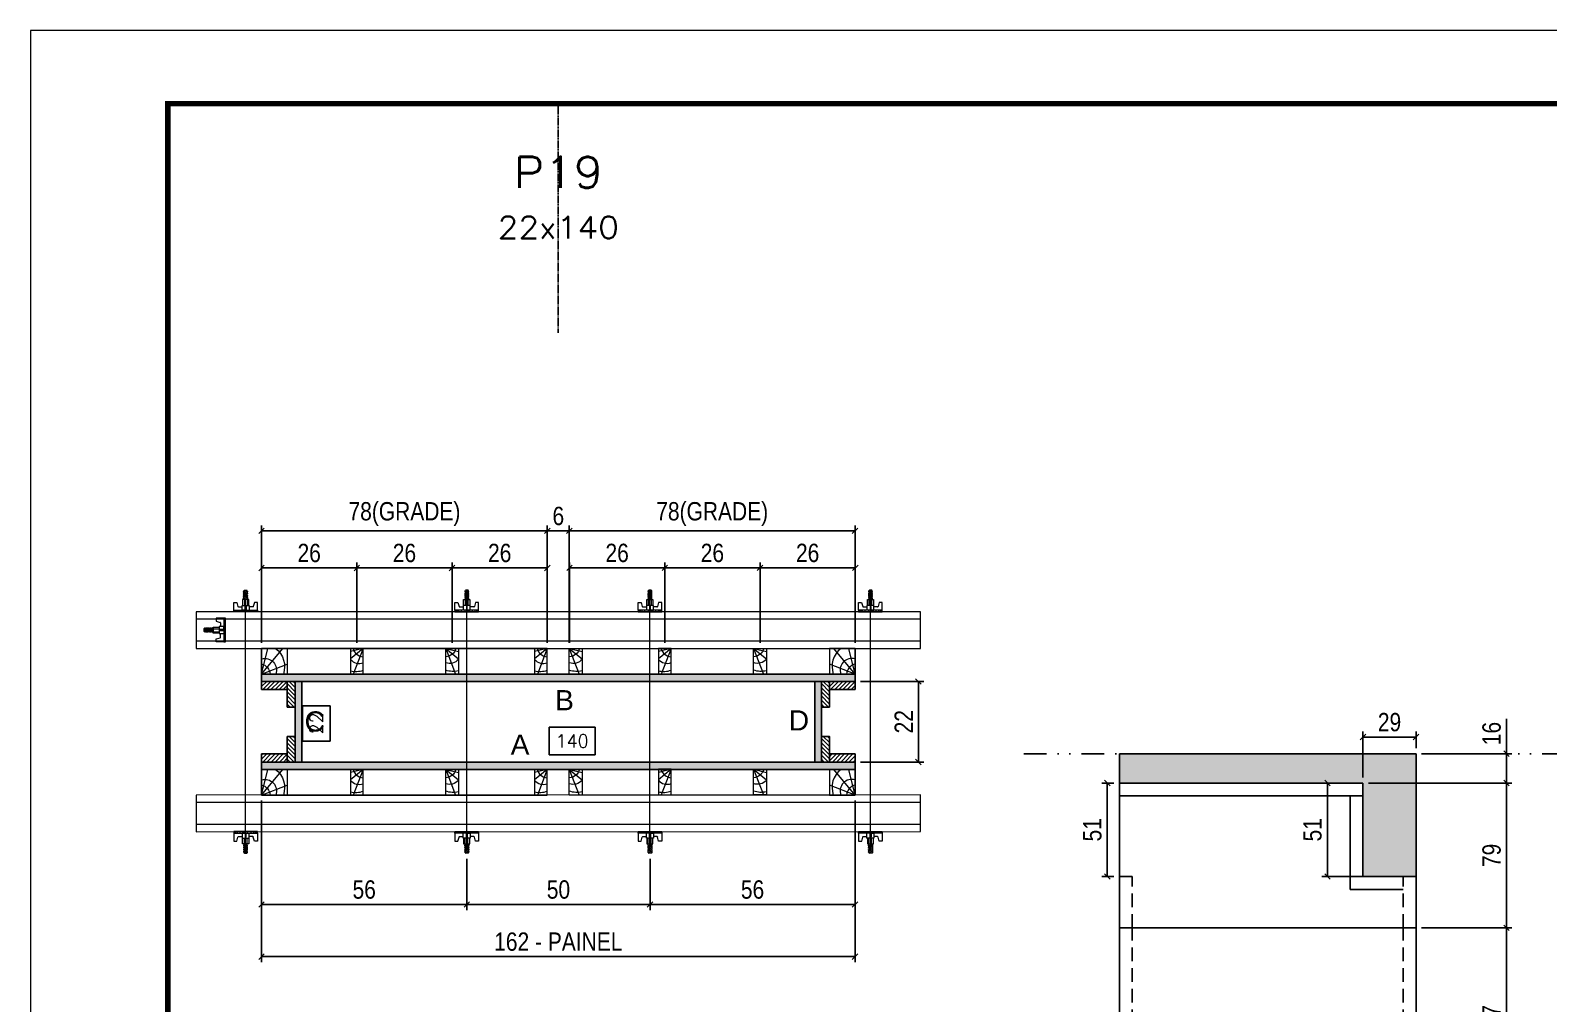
# Model space of a CAD drawing. Extents: x 14400 to 24104, y -21631 to 6985.
# Drawn here: x 14413 to 15242, y -438 to 93 of the extents above; entities that cross this region are included whole.
import ezdxf
from ezdxf.enums import TextEntityAlignment as Align

# ---------------------------------------------------------------- set-up
doc = ezdxf.new("R2010")
doc.units = 0
for name, pattern in [('DASHED', [0.75, 0.5, -0.25]), ('DIVIDE2', [0.625, 0.25, -0.125, 0, -0.125, 0, -0.125]), ('HIDDEN', [0.375, 0.25, -0.125])]:
    doc.linetypes.add(name, pattern=pattern)
for name, color, linetype in [('CHAPA', 1, 'Continuous'), ('COTA', 241, 'Continuous'), ('MEIO_PONT', 93, 'Continuous'), ('Nível', 160, 'Continuous'), ('Painéis', 200, 'Continuous'), ('SARR_2.2x7', 40, 'Continuous'), ('SARRAFO', 251, 'Continuous'), ('Texto de Titulo', 7, 'Continuous'), ('Texto Qtd Sarr', 242, 'Continuous'), ('TEXTO_GERAL', 7, 'Continuous')]:
    doc.layers.add(name, color=color, linetype=linetype)
for name, color, linetype, lineweight in [('Folhas', 255, 'Continuous', 9), ('Hachura', 251, 'Continuous', 9), ('Madeira', 126, 'Continuous', 18), ('Perfil Metálico', 224, 'Continuous', 18), ('SARRAFO DE PRESSAO', 251, 'DASHED', 9), ('Texto Seção', 7, 'Continuous', 15)]:
    doc.layers.add(name, color=color, linetype=linetype, lineweight=lineweight)
doc.styles.add('ARIAL', font='arial.ttf')
doc.styles.add('COTA TECNICA', font='techl___.ttf', dxfattribs={"height": 10})
doc.styles.add('COTA TECNICA 2X', font='techl___.ttf', dxfattribs={"height": 10})
doc.styles.add('ROMANS', font='romans.shx')
doc.dimstyles.new('PAINEL', dxfattribs={"dimtxt": 10, "dimasz": 3, "dimexe": 3, "dimexo": 3, "dimgap": 3, "dimtad": 1, "dimdec": 1, "dimzin": 12, "dimdsep": 46, "dimtxsty": 'COTA TECNICA', "dimblk1": 'OBLIQUE', "dimblk2": 'OBLIQUE', "dimsah": 1, "dimcen": 0.9, "dimclrd": 4, "dimclre": 4, "dimclrt": 240, "dimadec": 1, "dimazin": 3, "dimtfac": 1, "dimtdec": 1, "dimtmove": 0, "dimatfit": 3, "dimfxl": 1, "dimtolj": 1, "dimtzin": 12, "dimarcsym": 0})
doc.dimstyles.new('SECAO PILAR', dxfattribs={"dimtxt": 10, "dimasz": 3, "dimexe": 3, "dimexo": 3, "dimgap": 3, "dimtad": 1, "dimdec": 1, "dimlfac": 0.5, "dimzin": 12, "dimdsep": 46, "dimtxsty": 'COTA TECNICA 2X', "dimblk1": 'OBLIQUE', "dimblk2": 'OBLIQUE', "dimsah": 1, "dimcen": 0.9, "dimclrd": 256, "dimclre": 256, "dimclrt": 256, "dimadec": 1, "dimazin": 3, "dimtfac": 1, "dimtdec": 1, "dimtmove": 0, "dimatfit": 3, "dimfxl": 1, "dimtolj": 1, "dimtzin": 12, "dimarcsym": 0})
doc.dimstyles.new('SECÇÃO 2', dxfattribs={"dimtxt": 7, "dimasz": 6, "dimexe": 0.18, "dimexo": 2, "dimgap": -4, "dimtad": 3, "dimdec": 1, "dimlfac": 0.5, "dimzin": 12, "dimdsep": 46, "dimtxsty": 'ROMANS', "dimblk": 'ARCHTICK', "dimcen": 0.09, "dimse1": 1, "dimse2": 1, "dimsd1": 1, "dimsd2": 1, "dimclrd": 180, "dimclre": 5, "dimclrt": 1, "dimadec": 0, "dimazin": 3, "dimtfac": 1, "dimtdec": 1, "dimtofl": 0, "dimtmove": 0, "dimatfit": 3, "dimldrblk": 'ARCHTICK', "dimfxl": 1, "dimtolj": 1, "dimtzin": 0, "dimarcsym": 0})

# ---------------------------------------------------------------- blocks, each defined once
blk = doc.blocks.new('9999999999')
at = {"layer": 'Folhas'}
blk.add_lwpolyline([(98138.98, 34190.21), (99623.98, 34190.21), (99623.98, 35240.21), (98138.98, 35240.21)], close=True, dxfattribs=at)
at = {"layer": 'Folhas', "color": 30, "const_width": 3}
blk.add_lwpolyline([(98213.98, 34230.21), (99583.98, 34230.21), (99583.98, 35200.21), (98213.98, 35200.21)], close=True, dxfattribs=at)
blk = doc.blocks.new('*D1411')
at = {"layer": 'COTA', "color": 180, "lineweight": -2, "transparency": 16777216}
for p, q in [((14577.1, -275.23), (14562.1, -275.23)), ((14562.1, -275.23), (14562.1, -294.57)), ((14577.1, -294.57), (14577.1, -275.23)), ((14562.1, -294.57), (14577.1, -294.57))]:
    blk.add_line(p, q, dxfattribs=at)
at = {"layer": 'Defpoints', "color": 0, "transparency": 16777216}
for p in [(14579.01, -261.98), (14579.01, -305.98), (14581.1, -305.98)]:
    blk.add_point(p, dxfattribs=at)
at = {"layer": 'COTA', "color": 1, "transparency": 16777216, "insert": (14569.6, -284.9), "char_height": 7, "attachment_point": 5, "rotation": 90, "style": 'ROMANS'}
blk.add_mtext('\\A1;22', dxfattribs=at)
blk = doc.blocks.new('_ArchTick')
at = {"color": 0, "linetype": 'ByBlock', "const_width": 0.15}
blk.add_lwpolyline([(-0.5, -0.5), (0.5, 0.5)], dxfattribs=at)
blk = doc.blocks.new('*D1412')
at = {"layer": 'COTA', "color": 180, "lineweight": -2, "transparency": 16777216}
for p, q in [((14721.74, -286.98), (14696.74, -286.98)), ((14696.74, -286.98), (14696.74, -301.98)), ((14721.74, -301.98), (14721.74, -286.98)), ((14696.74, -301.98), (14721.74, -301.98))]:
    blk.add_line(p, q, dxfattribs=at)
at = {"layer": 'Defpoints', "color": 0, "transparency": 16777216}
for p in [(14561.69, -305.98), (14841.69, -305.98), (14841.69, -305.98)]:
    blk.add_point(p, dxfattribs=at)
at = {"layer": 'COTA', "color": 1, "transparency": 16777216, "insert": (14709.24, -294.48), "char_height": 7, "attachment_point": 5, "style": 'ROMANS'}
blk.add_mtext('\\A1;140', dxfattribs=at)
blk = doc.blocks.new('_Oblique')
at = {"color": 0, "linetype": 'ByBlock', "lineweight": -2}
blk.add_line((-0.5, -0.5), (0.5, 0.5), dxfattribs=at)
blk = doc.blocks.new('*D1413')
at = {"layer": 'COTA', "lineweight": -2, "transparency": 16777216}
for p, q in [((14539.69, -326.97), (14539.69, -415.14)), ((14863.69, -326.93), (14863.69, -415.14)), ((14539.69, -412.14), (14863.69, -412.14))]:
    blk.add_line(p, q, dxfattribs=at)
at = {"layer": 'Defpoints', "color": 0, "transparency": 16777216}
for p in [(14539.69, -323.97), (14863.69, -323.93), (14863.69, -412.14)]:
    blk.add_point(p, dxfattribs=at)
at = {"layer": 'COTA', "lineweight": -2, "transparency": 16777216, "xscale": 3, "yscale": 3, "zscale": 3, "rotation": 180}
blk.add_blockref('_Oblique', (14539.69, -412.14), dxfattribs=at)
at = {"layer": 'COTA', "lineweight": -2, "transparency": 16777216, "xscale": 3, "yscale": 3, "zscale": 3}
blk.add_blockref('_Oblique', (14863.69, -412.14), dxfattribs=at)
at = {"layer": 'COTA', "transparency": 16777216, "insert": (14701.69, -404.03), "char_height": 10, "attachment_point": 5, "style": 'COTA TECNICA 2X'}
blk.add_mtext('\\A1;162 - PAINEL', dxfattribs=at)
blk = doc.blocks.new('*D1414')
at = {"layer": 'COTA', "lineweight": -2, "transparency": 16777216}
for p, q in [((14539.69, -326.98), (14539.69, -386.71)), ((14651.76, -358.75), (14651.76, -386.71)), ((14539.69, -383.71), (14651.76, -383.71))]:
    blk.add_line(p, q, dxfattribs=at)
at = {"layer": 'Defpoints', "color": 0, "transparency": 16777216}
for p in [(14539.69, -323.98), (14651.76, -355.75), (14651.76, -383.71)]:
    blk.add_point(p, dxfattribs=at)
at = {"layer": 'COTA', "lineweight": -2, "transparency": 16777216, "xscale": 3, "yscale": 3, "zscale": 3, "rotation": 180}
blk.add_blockref('_Oblique', (14539.69, -383.71), dxfattribs=at)
at = {"layer": 'COTA', "lineweight": -2, "transparency": 16777216, "xscale": 3, "yscale": 3, "zscale": 3}
blk.add_blockref('_Oblique', (14651.76, -383.71), dxfattribs=at)
at = {"layer": 'COTA', "transparency": 16777216, "insert": (14595.72, -375.6), "char_height": 10, "attachment_point": 5, "style": 'COTA TECNICA 2X'}
blk.add_mtext('\\A1;56', dxfattribs=at)
blk = doc.blocks.new('*D1415')
at = {"layer": 'COTA', "lineweight": -2, "transparency": 16777216}
for p, q in [((14863.69, -326.98), (14863.69, -386.71)), ((14751.76, -358.75), (14751.76, -386.71)), ((14751.76, -383.71), (14863.69, -383.71))]:
    blk.add_line(p, q, dxfattribs=at)
at = {"layer": 'Defpoints', "color": 0, "transparency": 16777216}
for p in [(14863.69, -323.98), (14751.76, -355.75), (14863.69, -383.71)]:
    blk.add_point(p, dxfattribs=at)
at = {"layer": 'COTA', "lineweight": -2, "transparency": 16777216, "xscale": 3, "yscale": 3, "zscale": 3, "rotation": 180}
blk.add_blockref('_Oblique', (14751.76, -383.71), dxfattribs=at)
at = {"layer": 'COTA', "lineweight": -2, "transparency": 16777216, "xscale": 3, "yscale": 3, "zscale": 3}
blk.add_blockref('_Oblique', (14863.69, -383.71), dxfattribs=at)
at = {"layer": 'COTA', "transparency": 16777216, "insert": (14807.72, -375.6), "char_height": 10, "attachment_point": 5, "style": 'COTA TECNICA 2X'}
blk.add_mtext('\\A1;56', dxfattribs=at)
blk = doc.blocks.new('C')
at = {"layer": 'Hachura', "color": 0}
for p, q in [((0, 3.22), (0, -3.22)), ((0.45, 3.22), (0, 3.22)), ((0.46, 3.16), (0, 3.16)), ((0.46, 3.05), (0, 3.05)), ((0.46, 2.88), (0, 2.88)), ((0, 2.75), (0, -1.16)), ((0.46, 2.65), (0, 2.65)), ((0.46, 2.23), (0, 2.23)), ((0.46, 1.51), (0, 1.51)), ((0.39, 0.49), (0.17, 0.49)), ((0.45, -3.23), (0.45, 3.22)), ((0.45, 3.22), (2.58, 3.22)), ((1.74, 0.97), (0.45, 0.97)), ((1.45, 0.1), (0.45, 0.1)), ((1.35, 1.94), (1.35, 0.96)), ((2.58, 2.39), (1.47, 2.09)), ((1.74, -0.97), (1.74, 0.97)), ((1.74, 0.97), (1.74, 0.84)), ((1.74, 0.97), (1.74, 0.84)), ((1.74, 0.84), (3.35, 0.84)), ((3.35, 0.45), (1.74, 0.45)), ((2.58, 3.22), (2.58, 2.39)), ((3.32, 0.84), (3.32, -0.84)), ((3.35, 0.84), (3.35, -0.84)), ((3.68, 0.45), (3.35, 0.45)), ((3.84, -0.52), (3.35, 0.45)), ((3.35, 0.06), (3.67, -0.57)), ((3.68, 0.45), (4.16, -0.52)), ((3.72, 0.5), (4.25, -0.57)), ((4.37, -0.55), (3.83, 0.53)), ((4.15, 0.45), (3.93, 0.45)), ((4.42, -0.52), (3.93, 0.45)), ((4.15, 0.45), (4.26, 0.45)), ((4.26, 0.45), (4.74, -0.52)), ((4.3, 0.5), (4.83, -0.57)), ((4.95, -0.55), (4.41, 0.53)), ((4.51, 0.45), (4.84, 0.45)), ((5, -0.52), (4.51, 0.45)), ((4.84, 0.45), (5.32, -0.52)), ((4.88, 0.5), (5.41, -0.57)), ((5.53, -0.55), (4.99, 0.53)), ((5.58, -0.52), (5.09, 0.45)), ((5.42, 0.45), (5.09, 0.45)), ((5.58, -0.52), (5.09, 0.45)), ((5.42, 0.45), (5.74, -0.19)), ((5.46, 0.5), (5.74, -0.07)), ((5.74, 0.19), (5.57, 0.53)), ((5.74, 0.32), (5.68, 0.45)), ((5.68, 0.45), (5.74, 0.45)), ((5.74, 0.45), (5.9, 0.29)), ((5.74, 0.45), (5.74, -0.52)), ((5.9, -0.36), (5.9, 0.29)), ((0.45, 0), (0, 0)), ((0.46, -1.52), (0, -1.52)), ((0.46, -2.23), (0, -2.23)), ((0.46, -2.65), (0, -2.65)), ((0.46, -2.88), (0, -2.88)), ((0.46, -3.05), (0, -3.05)), ((0.46, -3.16), (0, -3.16)), ((0, -3.22), (2.57, -3.22)), ((0.08, -0.48), (0.29, -0.48)), ((0.29, -0.48), (0.4, -0.48)), ((0.45, 0), (0.45, -0.97)), ((0.45, -0.16), (1.45, -0.16)), ((0.45, -0.65), (0.45, -0.32)), ((0.45, -3.23), (0.45, -0.65)), ((0.45, -0.97), (1.74, -0.97)), ((1.35, -1.94), (1.35, -0.97)), ((2.58, -2.39), (1.47, -2.1)), ((3.35, -0.32), (1.74, -0.32)), ((3.35, -0.84), (1.74, -0.84)), ((2.58, -3.23), (2.58, -2.39)), ((3.35, -0.07), (3.58, -0.52)), ((3.35, -0.52), (3.58, -0.52)), ((3.84, -0.52), (4.16, -0.52)), ((4.42, -0.52), (4.74, -0.52)), ((4.63, -0.52), (4.74, -0.52)), ((5, -0.52), (5.32, -0.52)), ((5.58, -0.52), (5.74, -0.52)), ((5.74, -0.52), (5.9, -0.36)), ((5.74, -0.52), (5.74, -0.52))]:
    blk.add_line(p, q, dxfattribs=at)
for centre, radius, start, end in [((1.52, 1.94), 0.161, 104.7436, 180), ((1.44, -0.03), 0.129, 272.695, 87.305), ((3.81, 0.39), 0.143, 25.5688, 154.4312), ((4.39, 0.39), 0.143, 25.5688, 154.4312), ((4.97, 0.39), 0.143, 25.5688, 154.4312), ((5.55, 0.39), 0.143, 25.5688, 154.4312), ((0.17, -0.37), 0.174, 221.744, 317.8592), ((1.52, -1.94), 0.161, 180, 255.2564), ((3.71, -0.4), 0.174, 222.1408, 318.256), ((4.29, -0.4), 0.174, 222.1408, 318.256), ((4.87, -0.4), 0.174, 222.1408, 318.256), ((5.45, -0.4), 0.174, 222.1408, 318.256), ((5.61, -0.4), 0.174, 317.8592, 318.256)]:
    blk.add_arc(centre, radius, start, end, dxfattribs=at)
blk = doc.blocks.new('*D1405')
at = {"layer": 'COTA', "lineweight": -2, "transparency": 16777216}
for p, q in [((14651.76, -358.75), (14651.76, -386.71)), ((14751.76, -358.75), (14751.76, -386.71)), ((14651.76, -383.71), (14751.76, -383.71))]:
    blk.add_line(p, q, dxfattribs=at)
at = {"layer": 'Defpoints', "color": 0, "transparency": 16777216}
for p in [(14651.76, -355.75), (14751.76, -355.75), (14751.76, -383.71)]:
    blk.add_point(p, dxfattribs=at)
at = {"layer": 'COTA', "lineweight": -2, "transparency": 16777216, "xscale": 3, "yscale": 3, "zscale": 3, "rotation": 180}
blk.add_blockref('_Oblique', (14651.76, -383.71), dxfattribs=at)
at = {"layer": 'COTA', "lineweight": -2, "transparency": 16777216, "xscale": 3, "yscale": 3, "zscale": 3}
blk.add_blockref('_Oblique', (14751.76, -383.71), dxfattribs=at)
at = {"layer": 'COTA', "transparency": 16777216, "insert": (14701.76, -375.6), "char_height": 10, "attachment_point": 5, "style": 'COTA TECNICA 2X'}
blk.add_mtext('\\A1;50', dxfattribs=at)
blk = doc.blocks.new('*D1406')
at = {"layer": 'COTA', "lineweight": -2, "transparency": 16777216}
for p, q in [((14707.69, -240.98), (14707.69, -176.85)), ((14863.68, -179.85), (14707.69, -179.85)), ((14863.68, -240.98), (14863.68, -176.85))]:
    blk.add_line(p, q, dxfattribs=at)
at = {"layer": 'Defpoints', "color": 0, "transparency": 16777216}
for p in [(14707.69, -179.85), (14707.69, -243.98), (14863.68, -243.98)]:
    blk.add_point(p, dxfattribs=at)
at = {"layer": 'COTA', "lineweight": -2, "transparency": 16777216, "xscale": 3, "yscale": 3, "zscale": 3, "rotation": 180}
blk.add_blockref('_Oblique', (14707.69, -179.85), dxfattribs=at)
at = {"layer": 'COTA', "lineweight": -2, "transparency": 16777216, "xscale": 3, "yscale": 3, "zscale": 3}
blk.add_blockref('_Oblique', (14863.68, -179.85), dxfattribs=at)
at = {"layer": 'COTA', "transparency": 16777216, "insert": (14785.69, -170.63), "char_height": 10, "attachment_point": 5, "style": 'COTA TECNICA 2X'}
blk.add_mtext('\\A1;78(GRADE)', dxfattribs=at)
blk = doc.blocks.new('*D1407')
at = {"layer": 'COTA', "lineweight": -2, "transparency": 16777216}
for p, q in [((14866.69, -261.98), (14901.24, -261.98)), ((14898.24, -305.98), (14898.24, -261.98)), ((14866.69, -305.98), (14901.24, -305.98))]:
    blk.add_line(p, q, dxfattribs=at)
at = {"layer": 'Defpoints', "color": 0, "transparency": 16777216}
for p in [(14863.69, -261.98), (14898.24, -261.98), (14863.69, -305.98)]:
    blk.add_point(p, dxfattribs=at)
at = {"layer": 'COTA', "lineweight": -2, "transparency": 16777216, "xscale": 3, "yscale": 3, "zscale": 3}
for p, rotation in [((14898.24, -261.98), 90), ((14898.24, -305.98), 270)]:
    blk.add_blockref('_Oblique', p, dxfattribs=dict(at, rotation=rotation))
at = {"layer": 'COTA', "transparency": 16777216, "insert": (14890.24, -283.98), "char_height": 10, "attachment_point": 5, "rotation": 90, "style": 'COTA TECNICA 2X'}
blk.add_mtext('\\A1;22', dxfattribs=at)
blk = doc.blocks.new('PONTALETE')
at = {"layer": 'Madeira'}
for q in [(2.71, 7), (7, 5.76), (7, 1.74)]:
    blk.add_line((0, 0), q, dxfattribs=at)
blk.add_lwpolyline([(0, 0), (7, 0), (7, 7), (0, 7)], close=True, dxfattribs=at)
for centre, radius, start, end in [((2.04, 0.06), 6.23, 37.2818, 109.0913), ((1.09, 0.9), 3.19, 343.603, 109.9847), ((-0.21, -0.78), 3.09, 14.6322, 86.0383)]:
    blk.add_arc(centre, radius, start, end, dxfattribs=at)
blk = doc.blocks.new('titulo1')
at = {"layer": 'Defpoints', "color": 252, "linetype": 'HIDDEN', "ltscale": 2}
blk.add_line((0, 0), (0, 125), dxfattribs=at)
at = {"layer": 'Defpoints', "style": 'ROMANS', "oblique": 15}
blk.add_attdef('FOLHA', text='', height=10, dxfattribs=at).set_placement((0, 15.58), align=Align.MIDDLE_CENTER)
at = {"layer": 'Texto Qtd Sarr', "color": 3, "style": 'ROMANS', "oblique": 15}
for tag, height, p in [('TITULO', 17, (0, 71.45)), ('SEÇÃO', 12, (0, 41.55))]:
    blk.add_attdef(tag, text='', height=height, dxfattribs=at).set_placement(p, align=Align.MIDDLE_CENTER)
blk = doc.blocks.new('MEIO PONTALETE')
at = {"layer": 'Madeira'}
for q in [(2.71, 7), (3.5, 2.88), (3.5, 0.87)]:
    blk.add_line((0, 0), q, dxfattribs=at)
blk.add_lwpolyline([(0, 0), (3.5, 0), (3.5, 7), (0, 7)], close=True, dxfattribs=at)
for centre, radius, start, end in [((2.04, 0.06), 6.23, 76.4499, 109.0913), ((1.09, 0.9), 3.19, 40.9063, 109.9847), ((-0.21, -0.78), 3.09, 14.6322, 86.0383)]:
    blk.add_arc(centre, radius, start, end, dxfattribs=at)
blk = doc.blocks.new('*D1408')
at = {"layer": 'COTA', "lineweight": -2, "transparency": 16777216}
for p, q in [((14591.69, -240.98), (14591.69, -197.05)), ((14643.69, -240.98), (14643.69, -197.05)), ((14643.69, -200.05), (14591.69, -200.05))]:
    blk.add_line(p, q, dxfattribs=at)
at = {"layer": 'Defpoints', "color": 0, "transparency": 16777216}
for p in [(14591.69, -200.05), (14591.69, -243.98), (14643.69, -243.98)]:
    blk.add_point(p, dxfattribs=at)
at = {"layer": 'COTA', "lineweight": -2, "transparency": 16777216, "xscale": 3, "yscale": 3, "zscale": 3, "rotation": 180}
blk.add_blockref('_Oblique', (14591.69, -200.05), dxfattribs=at)
at = {"layer": 'COTA', "lineweight": -2, "transparency": 16777216, "xscale": 3, "yscale": 3, "zscale": 3}
blk.add_blockref('_Oblique', (14643.69, -200.05), dxfattribs=at)
at = {"layer": 'COTA', "transparency": 16777216, "insert": (14617.69, -191.95), "char_height": 10, "attachment_point": 5, "style": 'COTA TECNICA 2X'}
blk.add_mtext('\\A1;26', dxfattribs=at)
blk = doc.blocks.new('*D1409')
at = {"layer": 'COTA', "lineweight": -2, "transparency": 16777216}
for p, q in [((14539.69, -240.98), (14539.69, -197.05)), ((14591.69, -240.98), (14591.69, -197.05)), ((14591.69, -200.05), (14539.69, -200.05))]:
    blk.add_line(p, q, dxfattribs=at)
at = {"layer": 'Defpoints', "color": 0, "transparency": 16777216}
for p in [(14539.69, -200.05), (14539.69, -243.98), (14591.69, -243.98)]:
    blk.add_point(p, dxfattribs=at)
at = {"layer": 'COTA', "lineweight": -2, "transparency": 16777216, "xscale": 3, "yscale": 3, "zscale": 3, "rotation": 180}
blk.add_blockref('_Oblique', (14539.69, -200.05), dxfattribs=at)
at = {"layer": 'COTA', "lineweight": -2, "transparency": 16777216, "xscale": 3, "yscale": 3, "zscale": 3}
blk.add_blockref('_Oblique', (14591.69, -200.05), dxfattribs=at)
at = {"layer": 'COTA', "transparency": 16777216, "insert": (14565.69, -191.95), "char_height": 10, "attachment_point": 5, "style": 'COTA TECNICA 2X'}
blk.add_mtext('\\A1;26', dxfattribs=at)
blk = doc.blocks.new('*D1410')
at = {"layer": 'COTA', "lineweight": -2, "transparency": 16777216}
for p, q in [((14539.69, -240.98), (14539.69, -176.85)), ((14539.69, -179.85), (14695.69, -179.85)), ((14695.69, -240.98), (14695.69, -176.85))]:
    blk.add_line(p, q, dxfattribs=at)
at = {"layer": 'Defpoints', "color": 0, "transparency": 16777216}
for p in [(14695.69, -179.85), (14539.69, -243.98), (14695.69, -243.98)]:
    blk.add_point(p, dxfattribs=at)
at = {"layer": 'COTA', "lineweight": -2, "transparency": 16777216, "xscale": 3, "yscale": 3, "zscale": 3, "rotation": 180}
blk.add_blockref('_Oblique', (14539.69, -179.85), dxfattribs=at)
at = {"layer": 'COTA', "lineweight": -2, "transparency": 16777216, "xscale": 3, "yscale": 3, "zscale": 3}
blk.add_blockref('_Oblique', (14695.69, -179.85), dxfattribs=at)
at = {"layer": 'COTA', "transparency": 16777216, "insert": (14617.69, -170.63), "char_height": 10, "attachment_point": 5, "style": 'COTA TECNICA 2X'}
blk.add_mtext('\\A1;78(GRADE)', dxfattribs=at)
blk = doc.blocks.new('*D1418')
at = {"layer": 'COTA', "lineweight": -2, "transparency": 16777216}
for p, q in [((14695.69, -240.98), (14695.69, -176.85)), ((14695.69, -179.85), (14707.69, -179.85)), ((14707.69, -241), (14707.69, -176.85))]:
    blk.add_line(p, q, dxfattribs=at)
at = {"layer": 'Defpoints', "color": 0, "transparency": 16777216}
for p in [(14707.69, -179.85), (14695.69, -243.98), (14707.69, -244)]:
    blk.add_point(p, dxfattribs=at)
at = {"layer": 'COTA', "lineweight": -2, "transparency": 16777216, "xscale": 3, "yscale": 3, "zscale": 3, "rotation": 180}
blk.add_blockref('_Oblique', (14695.69, -179.85), dxfattribs=at)
at = {"layer": 'COTA', "lineweight": -2, "transparency": 16777216, "xscale": 3, "yscale": 3, "zscale": 3}
blk.add_blockref('_Oblique', (14707.69, -179.85), dxfattribs=at)
at = {"layer": 'COTA', "transparency": 16777216, "insert": (14701.69, -171.75), "char_height": 10, "attachment_point": 5, "style": 'COTA TECNICA 2X'}
blk.add_mtext('\\A1;6', dxfattribs=at)
blk = doc.blocks.new('*D1419')
at = {"layer": 'COTA', "lineweight": -2, "transparency": 16777216}
for p, q in [((14643.69, -240.98), (14643.69, -197.05)), ((14695.69, -241.01), (14695.69, -197.05)), ((14643.69, -200.05), (14695.69, -200.05))]:
    blk.add_line(p, q, dxfattribs=at)
at = {"layer": 'Defpoints', "color": 0, "transparency": 16777216}
for p in [(14695.69, -200.05), (14643.69, -243.98), (14695.69, -244.01)]:
    blk.add_point(p, dxfattribs=at)
at = {"layer": 'COTA', "lineweight": -2, "transparency": 16777216, "xscale": 3, "yscale": 3, "zscale": 3, "rotation": 180}
blk.add_blockref('_Oblique', (14643.69, -200.05), dxfattribs=at)
at = {"layer": 'COTA', "lineweight": -2, "transparency": 16777216, "xscale": 3, "yscale": 3, "zscale": 3}
blk.add_blockref('_Oblique', (14695.69, -200.05), dxfattribs=at)
at = {"layer": 'COTA', "transparency": 16777216, "insert": (14669.69, -191.95), "char_height": 10, "attachment_point": 5, "style": 'COTA TECNICA 2X'}
blk.add_mtext('\\A1;26', dxfattribs=at)
blk = doc.blocks.new('*D1416')
at = {"layer": 'COTA', "lineweight": -2, "transparency": 16777216}
for p, q in [((14759.8, -240.95), (14759.8, -197.02)), ((14811.8, -240.95), (14811.8, -197.02)), ((14811.8, -200.02), (14759.8, -200.02))]:
    blk.add_line(p, q, dxfattribs=at)
at = {"layer": 'Defpoints', "color": 0, "transparency": 16777216}
for p in [(14759.8, -200.02), (14759.8, -243.95), (14811.8, -243.95)]:
    blk.add_point(p, dxfattribs=at)
at = {"layer": 'COTA', "lineweight": -2, "transparency": 16777216, "xscale": 3, "yscale": 3, "zscale": 3, "rotation": 180}
blk.add_blockref('_Oblique', (14759.8, -200.02), dxfattribs=at)
at = {"layer": 'COTA', "lineweight": -2, "transparency": 16777216, "xscale": 3, "yscale": 3, "zscale": 3}
blk.add_blockref('_Oblique', (14811.8, -200.02), dxfattribs=at)
at = {"layer": 'COTA', "transparency": 16777216, "insert": (14785.8, -191.92), "char_height": 10, "attachment_point": 5, "style": 'COTA TECNICA 2X'}
blk.add_mtext('\\A1;26', dxfattribs=at)
blk = doc.blocks.new('*D1417')
at = {"layer": 'COTA', "lineweight": -2, "transparency": 16777216}
for p, q in [((14707.8, -240.95), (14707.8, -197.02)), ((14759.8, -240.95), (14759.8, -197.02)), ((14759.8, -200.02), (14707.8, -200.02))]:
    blk.add_line(p, q, dxfattribs=at)
at = {"layer": 'Defpoints', "color": 0, "transparency": 16777216}
for p in [(14707.8, -200.02), (14707.8, -243.95), (14759.8, -243.95)]:
    blk.add_point(p, dxfattribs=at)
at = {"layer": 'COTA', "lineweight": -2, "transparency": 16777216, "xscale": 3, "yscale": 3, "zscale": 3, "rotation": 180}
blk.add_blockref('_Oblique', (14707.8, -200.02), dxfattribs=at)
at = {"layer": 'COTA', "lineweight": -2, "transparency": 16777216, "xscale": 3, "yscale": 3, "zscale": 3}
blk.add_blockref('_Oblique', (14759.8, -200.02), dxfattribs=at)
at = {"layer": 'COTA', "transparency": 16777216, "insert": (14733.8, -191.92), "char_height": 10, "attachment_point": 5, "style": 'COTA TECNICA 2X'}
blk.add_mtext('\\A1;26', dxfattribs=at)
blk = doc.blocks.new('*D1420')
at = {"layer": 'COTA', "lineweight": -2, "transparency": 16777216}
for p, q in [((14811.8, -240.95), (14811.8, -197.02)), ((14863.8, -240.98), (14863.8, -197.02)), ((14811.8, -200.02), (14863.8, -200.02))]:
    blk.add_line(p, q, dxfattribs=at)
at = {"layer": 'Defpoints', "color": 0, "transparency": 16777216}
for p in [(14863.8, -200.02), (14811.8, -243.95), (14863.8, -243.98)]:
    blk.add_point(p, dxfattribs=at)
at = {"layer": 'COTA', "lineweight": -2, "transparency": 16777216, "xscale": 3, "yscale": 3, "zscale": 3, "rotation": 180}
blk.add_blockref('_Oblique', (14811.8, -200.02), dxfattribs=at)
at = {"layer": 'COTA', "lineweight": -2, "transparency": 16777216, "xscale": 3, "yscale": 3, "zscale": 3}
blk.add_blockref('_Oblique', (14863.8, -200.02), dxfattribs=at)
at = {"layer": 'COTA', "transparency": 16777216, "insert": (14837.8, -191.92), "char_height": 10, "attachment_point": 5, "style": 'COTA TECNICA 2X'}
blk.add_mtext('\\A1;26', dxfattribs=at)
blk = doc.blocks.new('*D1428')
at = {"layer": 'COTA', "color": 4, "lineweight": -2, "transparency": 16777216}
for p, q in [((15172.96, -396.44), (15222.32, -396.44)), ((15219.32, -493.44), (15219.32, -396.44)), ((15172.96, -493.44), (15222.32, -493.44))]:
    blk.add_line(p, q, dxfattribs=at)
at = {"layer": 'Defpoints', "color": 0, "transparency": 16777216}
for p in [(15169.96, -396.44), (15219.32, -396.44), (15169.96, -493.44)]:
    blk.add_point(p, dxfattribs=at)
at = {"layer": 'COTA', "color": 4, "lineweight": -2, "transparency": 16777216, "xscale": 3, "yscale": 3, "zscale": 3}
for p, rotation in [((15219.32, -396.44), 90), ((15219.32, -493.44), 270)]:
    blk.add_blockref('_Oblique', p, dxfattribs=dict(at, rotation=rotation))
at = {"layer": 'COTA', "color": 240, "transparency": 16777216, "insert": (15211.22, -444.94), "char_height": 10, "attachment_point": 5, "rotation": 90, "style": 'COTA TECNICA'}
blk.add_mtext('\\A1;97', dxfattribs=at)
blk = doc.blocks.new('*D1429')
at = {"layer": 'COTA', "color": 4, "lineweight": -2, "transparency": 16777216}
for p, q in [((15143.96, -317.44), (15222.32, -317.44)), ((15219.32, -396.44), (15219.32, -317.44)), ((15172.96, -396.44), (15222.32, -396.44))]:
    blk.add_line(p, q, dxfattribs=at)
at = {"layer": 'Defpoints', "color": 0, "transparency": 16777216}
for p in [(15140.96, -317.44), (15219.32, -317.44), (15169.96, -396.44)]:
    blk.add_point(p, dxfattribs=at)
at = {"layer": 'COTA', "color": 4, "lineweight": -2, "transparency": 16777216, "xscale": 3, "yscale": 3, "zscale": 3}
for p, rotation in [((15219.32, -317.44), 90), ((15219.32, -396.44), 270)]:
    blk.add_blockref('_Oblique', p, dxfattribs=dict(at, rotation=rotation))
at = {"layer": 'COTA', "color": 240, "transparency": 16777216, "insert": (15211.22, -356.94), "char_height": 10, "attachment_point": 5, "rotation": 90, "style": 'COTA TECNICA'}
blk.add_mtext('\\A1;79', dxfattribs=at)
blk = doc.blocks.new('*D1430')
at = {"layer": 'COTA', "color": 4, "lineweight": -2, "transparency": 16777216}
for p, q in [((15140.96, -314.44), (15140.96, -289.34)), ((15169.96, -298.44), (15169.96, -289.34)), ((15140.96, -292.34), (15169.96, -292.34))]:
    blk.add_line(p, q, dxfattribs=at)
at = {"layer": 'Defpoints', "color": 0, "transparency": 16777216}
for p in [(15169.96, -292.34), (15169.96, -301.44), (15140.96, -317.44)]:
    blk.add_point(p, dxfattribs=at)
at = {"layer": 'COTA', "color": 4, "lineweight": -2, "transparency": 16777216, "xscale": 3, "yscale": 3, "zscale": 3, "rotation": 180}
blk.add_blockref('_Oblique', (15140.96, -292.34), dxfattribs=at)
at = {"layer": 'COTA', "color": 4, "lineweight": -2, "transparency": 16777216, "xscale": 3, "yscale": 3, "zscale": 3}
blk.add_blockref('_Oblique', (15169.96, -292.34), dxfattribs=at)
at = {"layer": 'COTA', "color": 240, "transparency": 16777216, "insert": (15155.46, -284.25), "char_height": 10, "attachment_point": 5, "style": 'COTA TECNICA'}
blk.add_mtext('\\A1;29', dxfattribs=at)
blk = doc.blocks.new('*D1431')
at = {"layer": 'COTA', "color": 4, "lineweight": -2, "transparency": 16777216}
for p, q in [((15219.32, -301.44), (15219.32, -282.43)), ((15172.96, -301.44), (15222.32, -301.44)), ((15219.32, -317.44), (15219.32, -301.44)), ((15143.96, -317.44), (15222.32, -317.44))]:
    blk.add_line(p, q, dxfattribs=at)
at = {"layer": 'Defpoints', "color": 0, "transparency": 16777216}
for p in [(15169.96, -301.44), (15219.32, -301.44), (15140.96, -317.44)]:
    blk.add_point(p, dxfattribs=at)
at = {"layer": 'COTA', "color": 4, "lineweight": -2, "transparency": 16777216, "xscale": 3, "yscale": 3, "zscale": 3}
for p, rotation in [((15219.32, -301.44), 90), ((15219.32, -317.44), 270)]:
    blk.add_blockref('_Oblique', p, dxfattribs=dict(at, rotation=rotation))
at = {"layer": 'COTA', "color": 240, "transparency": 16777216, "insert": (15211.22, -290.43), "char_height": 10, "attachment_point": 5, "rotation": 90, "style": 'COTA TECNICA'}
blk.add_mtext('\\A1;16', dxfattribs=at)
blk = doc.blocks.new('*D1432')
at = {"layer": 'COTA', "color": 4, "lineweight": -2, "transparency": 16777216}
for p, q in [((15137.96, -317.44), (15118.56, -317.44)), ((15121.56, -368.44), (15121.56, -317.44)), ((15137.96, -368.44), (15118.56, -368.44))]:
    blk.add_line(p, q, dxfattribs=at)
at = {"layer": 'Defpoints', "color": 0, "transparency": 16777216}
for p in [(15121.56, -317.44), (15140.96, -317.44), (15140.96, -368.44)]:
    blk.add_point(p, dxfattribs=at)
at = {"layer": 'COTA', "color": 4, "lineweight": -2, "transparency": 16777216, "xscale": 3, "yscale": 3, "zscale": 3}
for p, rotation in [((15121.56, -317.44), 90), ((15121.56, -368.44), 270)]:
    blk.add_blockref('_Oblique', p, dxfattribs=dict(at, rotation=rotation))
at = {"layer": 'COTA', "color": 240, "transparency": 16777216, "insert": (15113.45, -342.94), "char_height": 10, "attachment_point": 5, "rotation": 90, "style": 'COTA TECNICA'}
blk.add_mtext('\\A1;51', dxfattribs=at)
blk = doc.blocks.new('*D1433')
at = {"layer": 'COTA', "color": 4, "lineweight": -2, "transparency": 16777216}
for p, q in [((15004.96, -317.44), (14998.39, -317.44)), ((15001.39, -368.44), (15001.39, -317.44)), ((15004.96, -368.44), (14998.39, -368.44))]:
    blk.add_line(p, q, dxfattribs=at)
at = {"layer": 'Defpoints', "color": 0, "transparency": 16777216}
for p in [(15001.39, -317.44), (15007.96, -317.44), (15007.96, -368.44)]:
    blk.add_point(p, dxfattribs=at)
at = {"layer": 'COTA', "color": 4, "lineweight": -2, "transparency": 16777216, "xscale": 3, "yscale": 3, "zscale": 3}
for p, rotation in [((15001.39, -317.44), 90), ((15001.39, -368.44), 270)]:
    blk.add_blockref('_Oblique', p, dxfattribs=dict(at, rotation=rotation))
at = {"layer": 'COTA', "color": 240, "transparency": 16777216, "insert": (14993.28, -342.94), "char_height": 10, "attachment_point": 5, "rotation": 90, "style": 'COTA TECNICA'}
blk.add_mtext('\\A1;51', dxfattribs=at)

msp = doc.modelspace()

# ---------------------------------------------------------------- hatches: boundary and pattern name
at = {"layer": 'COTA'}
h = msp.add_hatch(dxfattribs=at)
h.set_pattern_fill('AR-CONC', color=256, scale=0.03)
h.set_pattern_definition([(50, (-3190.7946, -1148.575), (5.4655401, -0.4781726), [0.5715, -6.2865]), (355, (-3190.7946, -1148.575), (-1.0573026, 5.7317054), [0.4572, -5.0292175]), (100.451445, (-3190.339, -1148.615), (4.4082374, 5.2535326), [0.4857003, -5.3427073]), (46.1842, (-3190.7946, -1147.051), (8.1323712, -1.2612698), [0.85725, -9.42975]), (96.63556, (-3190.117, -1147.156), (7.122124, 7.4227837), [0.7285507, -8.0140682]), (351.18415, (-3190.795, -1147.051), (7.122124, 7.4227837), [0.685799, -7.543792]), (21, (-3190.0326, -1147.432), (4.5484317, -3.067956), [0.5715, -6.2865]), (326, (-3190.0326, -1147.432), (1.8540609, 5.525639), [0.4572, -5.0292]), (71.451445, (-3189.6536, -1147.688), (6.4024926, 2.457683), [0.4857003, -5.3426981]), (37.5, (-3190.7946, -1148.5751), (0.0926581, 2.53665117), [0, -4.96824, 0, -5.1054, 0, -5.04825]), (7.5, (-3190.7946, -1148.575), (2.00458988, 3.00541724), [0, -2.91084, 0, -4.85394, 0, -1.92405]), (327.5, (-3192.4939, -1148.5751), (4.06771786, -0.17186232), [0, -1.905, 0, -5.9436, 0, -7.8867]), (317.5, (-3193.256, -1148.575), (4.44387544, 0.7627947), [0, -2.4765, 0, -3.94716, 0, -5.6007])])
h.paths.add_polyline_path([(15169.96, -301.44), (15007.96, -301.44), (15007.96, -317.44), (15140.96, -317.44), (15140.96, -368.44), (15169.96, -368.44)])
at = {"layer": 'Hachura'}
h = msp.add_hatch(color=256, dxfattribs=at)
h.dxf.hatch_style = 1
h.paths.add_polyline_path([(14863.69, -261.98), (14863.69, -257.98), (14539.69, -257.98), (14539.69, -261.98)])
h = msp.add_hatch(dxfattribs=at)
h.set_pattern_fill('ANSI31', color=256, scale=0.5, angle=180, style=0)
h.set_pattern_definition([(225, (5415.7353, -23191.3835), (1.12253202, -1.12253202), [])])
h.paths.add_polyline_path([(14553.69, -261.98), (14553.69, -266.38), (14539.69, -266.38), (14539.69, -261.98)])
h = msp.add_hatch(dxfattribs=at)
h.set_pattern_fill('ANSI31', color=256, scale=0.5, angle=270, style=0)
h.set_pattern_definition([(315, (37449.4953, -9764.9272), (1.12253202, 1.12253202), [])])
h.paths.add_polyline_path([(14558.09, -275.98), (14553.69, -275.98), (14553.69, -261.98), (14558.09, -261.98)])
h = msp.add_hatch(color=256, dxfattribs=at)
h.dxf.hatch_style = 1
h.paths.add_polyline_path([(14558.09, -305.98), (14561.69, -305.98), (14561.69, -261.98), (14558.09, -261.98)])
h = msp.add_hatch(color=256, dxfattribs=at)
h.dxf.hatch_style = 1
h.paths.add_polyline_path([(14841.69, -305.98), (14845.29, -305.98), (14845.29, -261.98), (14841.69, -261.98)])
h = msp.add_hatch(dxfattribs=at)
h.set_pattern_fill('ANSI31', color=256, scale=0.5, angle=270, style=0)
h.set_pattern_definition([(315, (37741.0953, -9764.9272), (1.12253202, 1.12253202), [])])
h.paths.add_polyline_path([(14849.69, -275.98), (14845.29, -275.98), (14845.29, -261.98), (14849.69, -261.98)])
h = msp.add_hatch(dxfattribs=at)
h.set_pattern_fill('ANSI31', color=256, scale=0.5, angle=180, style=0)
h.set_pattern_definition([(225, (5725.7353, -23191.3835), (1.12253202, -1.12253202), [])])
h.paths.add_polyline_path([(14863.69, -261.98), (14863.69, -266.38), (14849.69, -266.38), (14849.69, -261.98)])
h = msp.add_hatch(dxfattribs=at)
h.set_pattern_fill('ANSI31', color=256, scale=0.5, angle=270, style=0)
h.set_pattern_definition([(315, (37449.4953, -9794.9272), (1.12253202, 1.12253202), [])])
h.paths.add_polyline_path([(14558.09, -305.98), (14553.69, -305.98), (14553.69, -291.98), (14558.09, -291.98)])
h = msp.add_hatch(dxfattribs=at)
h.set_pattern_fill('ANSI31', color=256, scale=0.5, angle=270, style=0)
h.set_pattern_definition([(315, (37741.0953, -9794.9272), (1.12253202, 1.12253202), [])])
h.paths.add_polyline_path([(14849.69, -305.98), (14845.29, -305.98), (14845.29, -291.98), (14849.69, -291.98)])
h = msp.add_hatch(dxfattribs=at)
h.set_pattern_fill('ANSI31', color=256, scale=0.5, angle=180, style=0)
h.set_pattern_definition([(225, (5415.7353, -23197.3835), (1.12253202, -1.12253202), [])])
h.paths.add_polyline_path([(14553.69, -305.98), (14553.69, -301.58), (14539.69, -301.58), (14539.69, -305.98)])
h = msp.add_hatch(color=256, dxfattribs=at)
h.dxf.hatch_style = 1
h.paths.add_polyline_path([(14863.69, -305.98), (14863.69, -309.98), (14539.69, -309.98), (14539.69, -305.98)])
h = msp.add_hatch(dxfattribs=at)
h.set_pattern_fill('ANSI31', color=256, scale=0.5, angle=180, style=0)
h.set_pattern_definition([(225, (5360.7353, -23197.3835), (1.12253202, -1.12253202), [])])
h.paths.add_polyline_path([(14849.69, -305.98), (14849.69, -301.58), (14863.69, -301.58), (14863.69, -305.98)])

# ---------------------------------------------------------------- linework, layer by layer
at = {"layer": 'CHAPA'}
for points in [[(14863.69, -261.98), (14863.69, -257.98), (14539.69, -257.98), (14539.69, -261.98)], [(14558.09, -305.98), (14561.69, -305.98), (14561.69, -261.98), (14558.09, -261.98)], [(14841.69, -305.98), (14845.29, -305.98), (14845.29, -261.98), (14841.69, -261.98)], [(14863.69, -305.98), (14863.69, -309.98), (14539.69, -309.98), (14539.69, -305.98)]]:
    msp.add_lwpolyline(points, close=True, dxfattribs=at)
at = {"layer": 'COTA'}
for p, q in [((15007.96, -317.44), (15007.96, -301.44)), ((15007.96, -301.44), (15169.96, -301.44)), ((15169.96, -368.44), (15169.96, -301.44)), ((15014.96, -368.44), (15007.96, -368.44)), ((15140.96, -368.44), (15133.96, -368.44)), ((15133.96, -368.44), (15133.96, -375.44))]:
    msp.add_line(p, q, dxfattribs=at)
at = {"layer": 'Hachura'}
for p, q in [((14531, -354.75), (14531, -217)), ((14651.69, -354.75), (14651.69, -217)), ((14751.69, -354.75), (14751.69, -217)), ((14872.08, -354.75), (14872.08, -217))]:
    msp.add_line(p, q, dxfattribs=at)
at = {"layer": 'Madeira'}
for points in [[(14695.69, -257.98), (14695.69, -243.98), (14539.69, -243.98), (14539.69, -257.98)], [(14707.69, -257.98), (14707.69, -243.98), (14863.69, -243.98), (14863.69, -257.98)], [(14695.69, -323.98), (14695.69, -309.98), (14539.69, -309.98), (14539.69, -323.98)], [(14707.69, -323.98), (14707.69, -309.98), (14863.69, -309.98), (14863.69, -323.98)]]:
    msp.add_lwpolyline(points, close=True, dxfattribs=at)
at = {"layer": 'Nível', "color": 4, "linetype": 'DIVIDE2', "ltscale": 50}
msp.add_line((14955.78, -301.44), (15858.47, -301.44), dxfattribs=at)
at = {"layer": 'Painéis'}
for p, q in [((15007.96, -317.44), (15007.96, -615.44)), ((15007.96, -317.44), (15140.96, -317.44)), ((15140.96, -368.44), (15140.96, -317.44)), ((15140.96, -368.44), (15169.96, -368.44)), ((15169.96, -615.44), (15169.96, -368.44)), ((15169.96, -396.44), (15007.96, -396.44))]:
    msp.add_line(p, q, dxfattribs=at)
at = {"layer": 'Perfil Metálico'}
for p, q in [((14899.41, -228.04), (14503.97, -228.04)), ((14899.41, -240.04), (14503.97, -240.04)), ((14899.41, -327.98), (14503.97, -327.98)), ((14899.41, -339.98), (14503.97, -339.98))]:
    msp.add_line(p, q, dxfattribs=at)
for points in [[(14899.41, -243.97), (14899.41, -223.97), (14503.97, -224.04), (14503.97, -244.04)], [(14503.97, -323.98), (14503.97, -343.98), (14899.41, -343.92), (14899.41, -323.92)]]:
    msp.add_lwpolyline(points, close=True, dxfattribs=at)
at = {"layer": 'SARR_2.2x7'}
for p, q in [((15007.96, -324.44), (15140.96, -324.44)), ((15133.96, -368.44), (15133.96, -324.44)), ((15133.96, -375.44), (15162.96, -375.44))]:
    msp.add_line(p, q, dxfattribs=at)
at = {"layer": 'SARR_2.2x7', "linetype": 'HIDDEN', "ltscale": 30}
for p, q in [((15014.96, -396.44), (15014.96, -368.44)), ((15162.96, -396.44), (15162.96, -368.44)), ((15014.96, -493.44), (15014.96, -396.44)), ((15162.96, -493.44), (15162.96, -396.44))]:
    msp.add_line(p, q, dxfattribs=at)
at = {"layer": 'SARRAFO'}
for points in [[(14553.69, -261.98), (14539.69, -261.98), (14539.69, -266.38), (14553.69, -266.38)], [(14849.69, -266.38), (14863.69, -266.38), (14863.69, -261.98), (14849.69, -261.98)], [(14553.69, -305.98), (14539.69, -305.98), (14539.69, -301.58), (14553.69, -301.58)], [(14849.69, -305.98), (14863.69, -305.98), (14863.69, -301.58), (14849.69, -301.58)]]:
    msp.add_lwpolyline(points, dxfattribs=at)
for points in [[(14553.69, -261.98), (14553.69, -275.98), (14558.09, -275.98), (14558.09, -261.98)], [(14845.29, -261.98), (14845.29, -275.98), (14849.69, -275.98), (14849.69, -261.98)], [(14553.69, -291.98), (14553.69, -305.98), (14558.09, -305.98), (14558.09, -291.98)], [(14845.29, -291.98), (14845.29, -305.98), (14849.69, -305.98), (14849.69, -291.98)]]:
    msp.add_lwpolyline(points, close=True, dxfattribs=at)

# ---------------------------------------------------------------- block references
at = {"layer": 'Hachura', "linetype": 'Continuous', "yscale": 2, "zscale": 2}
for p, xscale, rotation in [((14531.01, -224), -2, 270), ((14651.68, -224), 2, 90.00000000000001), ((14751.68, -224), 2, 90.00000000000001), ((14872.07, -224), 2, 90.00000000000001), ((14520, -233.97), 2, 180), ((14531, -343.95), 2, 270), ((14651.69, -343.95), -2, 90), ((14751.69, -343.95), -2, 90), ((14872.08, -343.95), -2, 90)]:
    msp.add_blockref('C', p, dxfattribs=dict(at, xscale=xscale, rotation=rotation))
at = {"layer": 'MEIO_PONT'}
for name, p, xscale, yscale, zscale, rotation in [('PONTALETE', (14539.69, -257.98), -2, 2, 2, 270), ('MEIO PONTALETE', (14595.19, -243.98), 1.999999997962732, 1.999999997962732, 1.999999997962732, 180), ('MEIO PONTALETE', (14640.19, -243.98), -1.999999997962732, 1.999999997962732, 1.999999997962732, 180), ('MEIO PONTALETE', (14695.69, -243.98), 1.999999997962732, 1.999999997962732, 1.999999997962732, 180), ('MEIO PONTALETE', (14707.69, -243.98), -1.999999997962732, 1.999999997962732, 1.999999997962732, 180), ('MEIO PONTALETE', (14763.3, -243.95), 1.999999997962732, 1.999999997962732, 1.999999997962732, 180), ('MEIO PONTALETE', (14808.3, -243.95), -1.999999997962732, 1.999999997962732, 1.999999997962732, 180), ('PONTALETE', (14863.69, -257.98), 2, 2, 2, 89.99999999999997), ('PONTALETE', (14539.69, -323.98), -2, 2, 2, 270), ('MEIO PONTALETE', (14595.19, -309.98), 1.999999997962732, 1.999999997962732, 1.999999997962732, 180), ('MEIO PONTALETE', (14640.19, -309.98), -1.999999997962732, 1.999999997962732, 1.999999997962732, 180), ('MEIO PONTALETE', (14695.69, -309.98), 1.999999997962732, 1.999999997962732, 1.999999997962732, 180), ('MEIO PONTALETE', (14707.69, -309.98), -1.999999997962732, 1.999999997962732, 1.999999997962732, 180), ('MEIO PONTALETE', (14763.3, -309.95), 1.999999997962732, 1.999999997962732, 1.999999997962732, 180), ('MEIO PONTALETE', (14808.3, -309.95), -1.999999997962732, 1.999999997962732, 1.999999997962732, 180), ('PONTALETE', (14863.69, -323.98), 2, 2, 2, 89.99999999999997)]:
    msp.add_blockref(name, p, dxfattribs=dict(at, xscale=xscale, yscale=yscale, zscale=zscale, rotation=rotation))
at = {"layer": 'SARRAFO DE PRESSAO', "color": 6, "linetype": 'ByBlock'}
msp.add_blockref('9999999999', (-83725.51, -35146.93), dxfattribs=at)
at = {"layer": 'Texto Seção'}
ref = msp.add_blockref('titulo1', (14701.69, -71.72), dxfattribs=at)
ref.add_attrib('TITULO', 'P19', dxfattribs={"layer": 'Texto de Titulo', "color": 7, "height": 17, "style": 'ROMANS', "width": 1.1}).set_placement((14701.69, 15.78), align=Align.MIDDLE_CENTER)
ref.add_attrib('SEÇÃO', '22x140', dxfattribs={"layer": 'Texto de Titulo', "color": 7, "height": 12, "style": 'ROMANS', "width": 1.1}).set_placement((14701.69, -14.22), align=Align.MIDDLE_CENTER)

# ---------------------------------------------------------------- texts
at = {"layer": 'TEXTO_GERAL', "style": 'ARIAL'}
for s, p in [('B', (14705.09, -272.23)), ('C', (14568.7, -283.83)), ('D', (14833.05, -283.25)), ('A', (14680.8, -296.46))]:
    msp.add_text(s, height=11, dxfattribs=at).set_placement(p, align=Align.MIDDLE_CENTER)

# ---------------------------------------------------------------- dimensions: what is measured, and where the dimension line sits
at = {"layer": 'COTA'}
dim = msp.add_linear_dim(base=(14695.69, -179.85), p1=(14539.69, -243.98), p2=(14695.69, -243.98), angle=180, text='<>(GRADE)', dimstyle='SECAO PILAR', dxfattribs=at)
dim.commit()
dim.dimension.update_dxf_attribs({"geometry": '*D1410', "text_midpoint": (14617.69, -170.63)})
for base, p1, p2, dimstyle, picture, middle in [((14707.69, -179.85), (14695.69, -243.98), (14707.69, -244), 'SECAO PILAR', '*D1418', (14701.69, -179.85)), ((14841.69, -305.98), (14561.69, -305.98), (14841.69, -305.98), 'SECÇÃO 2', '*D1412', (14709.24, -305.98))]:
    dim = msp.add_linear_dim(base=base, p1=p1, p2=p2, dimstyle=dimstyle, dxfattribs=at)
    dim.commit()
    dim.dimension.update_dxf_attribs({"geometry": picture, "text_midpoint": middle, "dimtype": 160})
for base, p1, p2, text, picture, middle in [((14707.69, -179.85), (14863.68, -243.98), (14707.69, -243.98), '<>(GRADE)', '*D1406', (14785.69, -170.63)), ((14863.69, -412.14), (14539.69, -323.97), (14863.69, -323.93), '<> - PAINEL', '*D1413', (14701.69, -404.03))]:
    dim = msp.add_linear_dim(base=base, p1=p1, p2=p2, text=text, dimstyle='SECAO PILAR', dxfattribs=at)
    dim.commit()
    dim.dimension.update_dxf_attribs({"geometry": picture, "text_midpoint": middle})
for base, p1, p2, angle, dimstyle, picture, middle in [((14539.69, -200.05), (14591.69, -243.98), (14539.69, -243.98), 180, 'SECAO PILAR', '*D1409', (14565.69, -191.95)), ((14591.69, -200.05), (14643.69, -243.98), (14591.69, -243.98), 180, 'SECAO PILAR', '*D1408', (14617.69, -191.95)), ((14707.8, -200.02), (14759.8, -243.95), (14707.8, -243.95), 180, 'SECAO PILAR', '*D1417', (14733.8, -191.92)), ((14759.8, -200.02), (14811.8, -243.95), (14759.8, -243.95), 180, 'SECAO PILAR', '*D1416', (14785.8, -191.92)), ((14898.24, -261.98), (14863.69, -305.98), (14863.69, -261.98), 90, 'SECAO PILAR', '*D1407', (14890.24, -283.98)), ((15219.32, -301.44), (15140.96, -317.44), (15169.96, -301.44), 90, 'PAINEL', '*D1431', (15211.22, -290.43)), ((15001.39, -317.44), (15007.96, -368.44), (15007.96, -317.44), 90, 'PAINEL', '*D1433', (14993.28, -342.94)), ((15121.56, -317.44), (15140.96, -368.44), (15140.96, -317.44), 90, 'PAINEL', '*D1432', (15113.45, -342.94)), ((15219.32, -396.44), (15169.96, -493.44), (15169.96, -396.44), 90, 'PAINEL', '*D1428', (15211.22, -444.94))]:
    dim = msp.add_linear_dim(base=base, p1=p1, p2=p2, angle=angle, dimstyle=dimstyle, dxfattribs=at)
    dim.commit()
    dim.dimension.update_dxf_attribs({"geometry": picture, "text_midpoint": middle})
for base, p1, p2, dimstyle, picture, middle in [((14695.69, -200.05), (14643.69, -243.98), (14695.69, -244.01), 'SECAO PILAR', '*D1419', (14669.69, -191.95)), ((14863.8, -200.02), (14811.8, -243.95), (14863.8, -243.98), 'SECAO PILAR', '*D1420', (14837.8, -191.92)), ((15169.96, -292.34), (15140.96, -317.44), (15169.96, -301.44), 'PAINEL', '*D1430', (15155.46, -284.25)), ((14651.76, -383.71), (14539.69, -323.98), (14651.76, -355.75), 'SECAO PILAR', '*D1414', (14595.72, -375.6)), ((14863.69, -383.71), (14751.76, -355.75), (14863.69, -323.98), 'SECAO PILAR', '*D1415', (14807.72, -375.6)), ((14751.76, -383.71), (14651.76, -355.75), (14751.76, -355.75), 'SECAO PILAR', '*D1405', (14701.76, -375.6))]:
    dim = msp.add_linear_dim(base=base, p1=p1, p2=p2, dimstyle=dimstyle, dxfattribs=at)
    dim.commit()
    dim.dimension.update_dxf_attribs({"geometry": picture, "text_midpoint": middle})
dim = msp.add_linear_dim(base=(14581.1, -305.98), p1=(14579.01, -261.98), p2=(14579.01, -305.98), angle=270, dimstyle='SECÇÃO 2', dxfattribs=at)
dim.commit()
dim.dimension.update_dxf_attribs({"geometry": '*D1411', "text_midpoint": (14581.1, -284.9), "dimtype": 160})
dim = msp.add_linear_dim(base=(15219.32, -317.44), p1=(15169.96, -396.44), p2=(15140.96, -317.44), angle=90, dimstyle='PAINEL', override={"dimtmove": 1}, dxfattribs=at)
dim.commit()
dim.dimension.update_dxf_attribs({"geometry": '*D1429', "text_midpoint": (15211.22, -356.94)})

doc.saveas('drawing.dxf')
